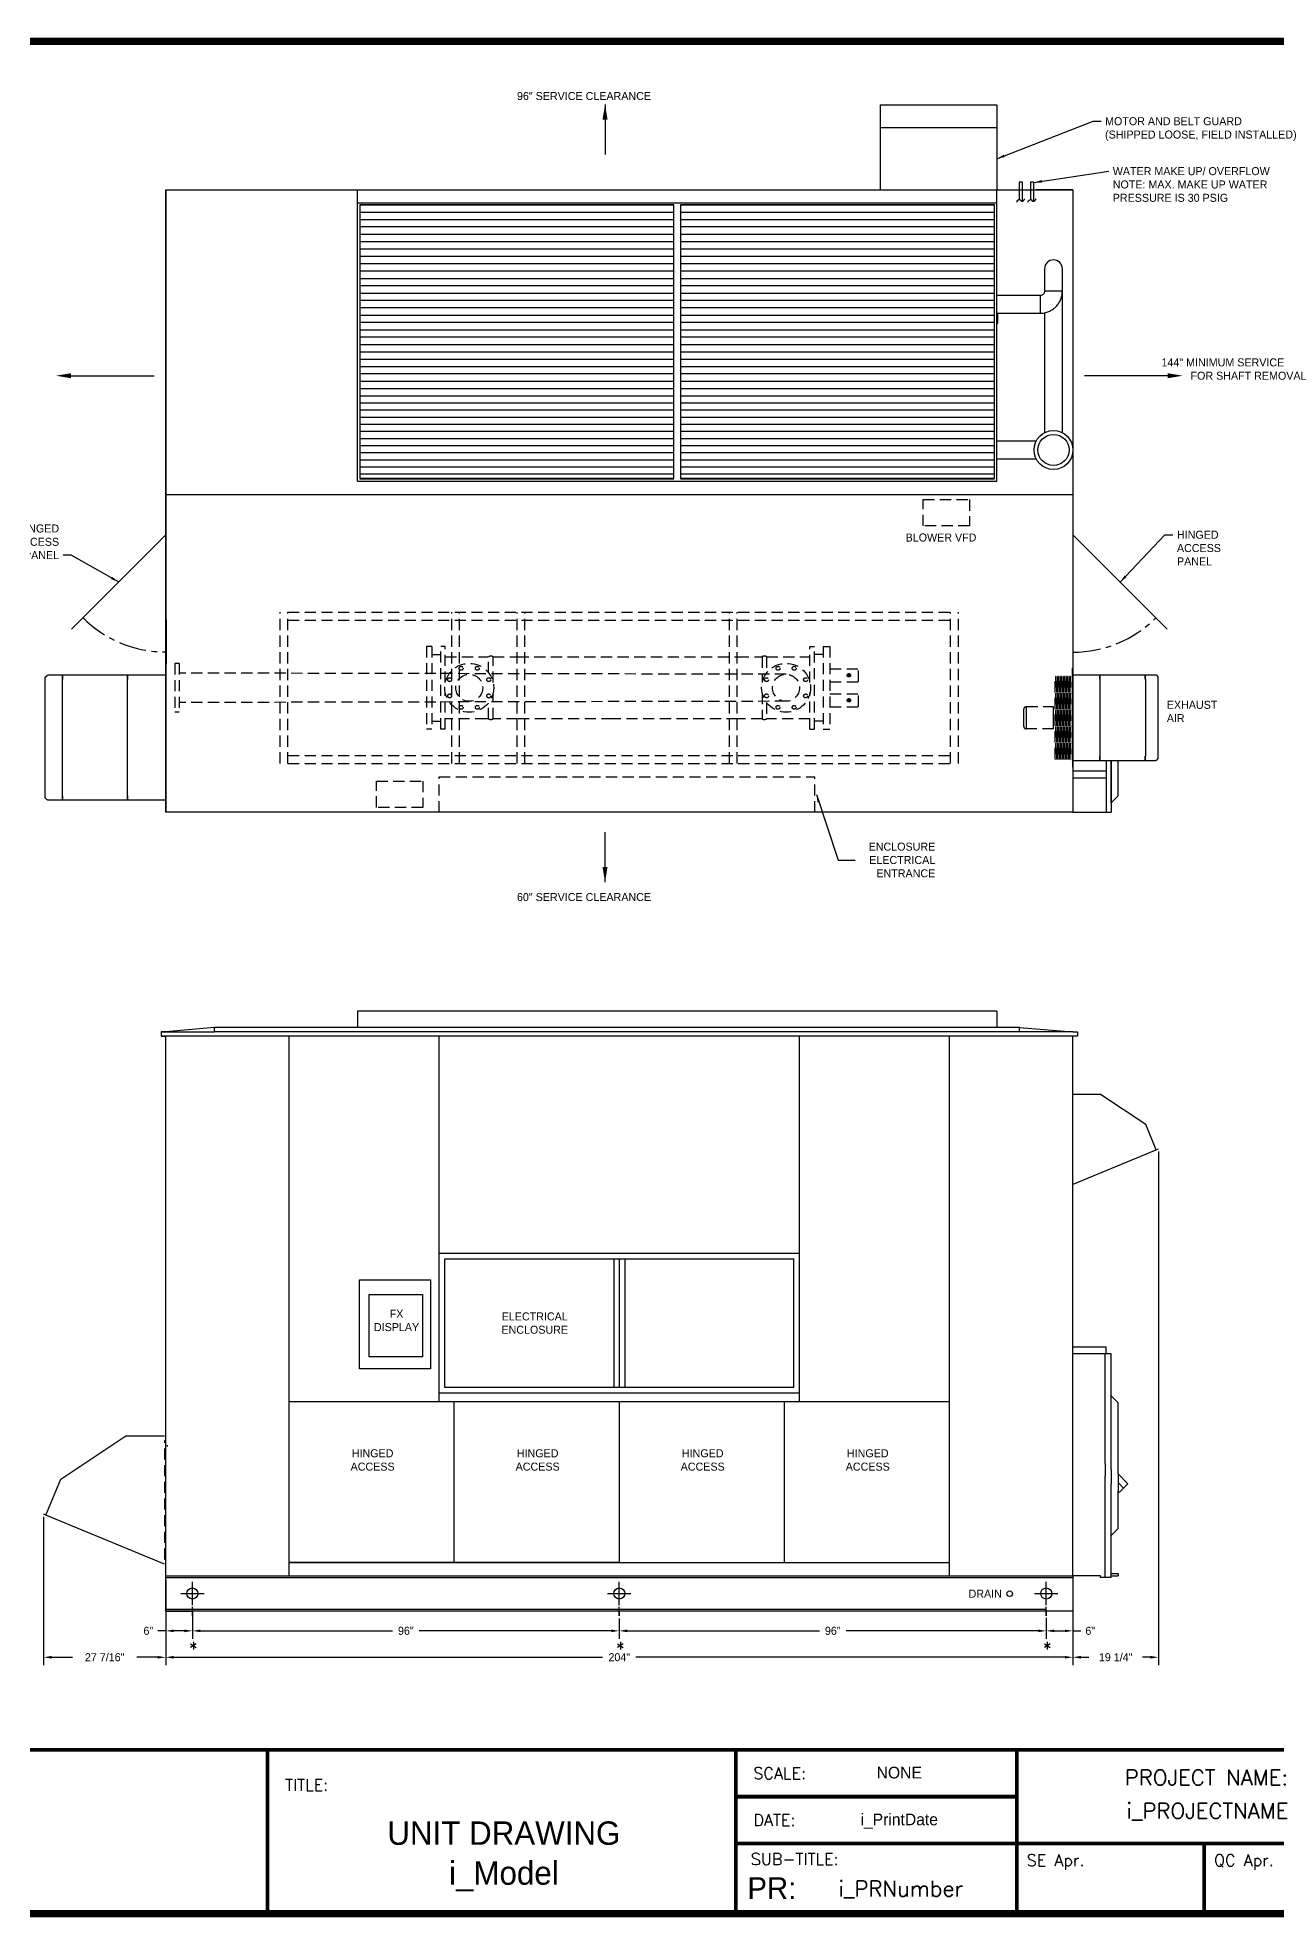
# Model space of a CAD drawing. Header units: inches. Extents: x -288 to 406, y -142 to 296.
# Drawn here: x -54.5 to 224, y -132.7 to 290.2 of the extents above; entities that cross this region are included whole.
import ezdxf
from ezdxf.enums import TextEntityAlignment as Align

# ---------------------------------------------------------------- set-up
doc = ezdxf.new("R2010")
doc.units = ezdxf.units.IN
doc.header["$MEASUREMENT"] = 0
doc.linetypes.add('CENTER', pattern=[2, 1.25, -0.25, 0.25, -0.25])
doc.linetypes.add('HIDDEN', pattern=[0.375, 0.25, -0.125])
doc.layers.get('0').update_dxf_attribs({"color": 10})
doc.layers.get('Defpoints').update_dxf_attribs({"color": 10})
doc.styles.add('ROMANS', font='romans.shx', dxfattribs={"height": 0.125})
doc.styles.add('SIMPLEX', font='SIMPLEX')
doc.dimstyles.get("Standard").update_dxf_attribs({"dimscale": 10, "dimtxt": 0.18, "dimasz": 0.18, "dimexe": 0.18, "dimexo": 0.0625, "dimgap": 0.09, "dimtad": 0, "dimtih": 1, "dimtoh": 1, "dimdec": 4, "dimzin": 0, "dimdsep": 46, "dimlunit": 5, "dimtxsty": 'Standard', "dimcen": -0.2, "dimadec": 0, "dimazin": 0, "dimtfac": 1, "dimtdec": 4, "dimtofl": 0, "dimtmove": 0, "dimatfit": 3, "dimfxl": 1, "dimfrac": 2, "dimtolj": 1, "dimtzin": 0, "dimarcsym": 0})

# ---------------------------------------------------------------- blocks, each defined once
blk = doc.blocks.new('*D4')
at = {"color": 0, "lineweight": -2, "ltscale": 5}
for p, q in [((-25.73, -65.04), (-25.73, -69.99)), ((-19.73, -64.04), (-19.73, -69.99)), ((-25.73, -68.19), (-27.53, -68.19)), ((-21.53, -68.19), (-23.93, -68.19))]:
    blk.add_line(p, q, dxfattribs=at)
at = {"color": 0, "ltscale": 5}
for points in [[(-23.93, -67.89), (-23.93, -68.49), (-25.73, -68.19)], [(-21.53, -67.89), (-21.53, -68.49), (-19.73, -68.19)]]:
    blk.add_solid(points, dxfattribs=at)
at = {"layer": 'Defpoints', "color": 0, "ltscale": 5}
for p in [(-19.73, -63.41), (-25.73, -64.41), (-25.73, -68.19)]:
    blk.add_point(p, dxfattribs=at)
at = {"color": 0, "ltscale": 5, "insert": (-29.63, -68.19), "char_height": 1.8, "attachment_point": 5}
blk.add_mtext('\\A1;6"', dxfattribs=at)
blk = doc.blocks.new('*D5')
at = {"color": 0, "lineweight": -2, "ltscale": 5}
for p, q in [((-19.73, -64.41), (-19.73, -69.99)), ((76.27, -65.41), (76.27, -69.99)), ((-17.93, -68.19), (25.27, -68.19)), ((74.47, -68.19), (31.27, -68.19))]:
    blk.add_line(p, q, dxfattribs=at)
at = {"color": 0, "ltscale": 5}
for points in [[(-17.93, -67.89), (-17.93, -68.49), (-19.73, -68.19)], [(74.47, -67.89), (74.47, -68.49), (76.27, -68.19)]]:
    blk.add_solid(points, dxfattribs=at)
at = {"layer": 'Defpoints', "color": 0, "ltscale": 5}
for p in [(-19.73, -63.79), (76.27, -64.79), (76.27, -68.19)]:
    blk.add_point(p, dxfattribs=at)
at = {"color": 0, "ltscale": 5, "insert": (28.27, -68.19), "char_height": 1.8, "attachment_point": 5}
blk.add_mtext('\\A1;96"', dxfattribs=at)
blk = doc.blocks.new('*D6')
at = {"color": 0, "lineweight": -2, "ltscale": 5}
for p, q in [((76.27, -66.04), (76.27, -69.99)), ((172.27, -65.27), (172.27, -69.99)), ((78.07, -68.19), (121.27, -68.19)), ((170.47, -68.19), (127.27, -68.19))]:
    blk.add_line(p, q, dxfattribs=at)
at = {"color": 0, "ltscale": 5}
for points in [[(78.07, -67.89), (78.07, -68.49), (76.27, -68.19)], [(170.47, -67.89), (170.47, -68.49), (172.27, -68.19)]]:
    blk.add_solid(points, dxfattribs=at)
at = {"layer": 'Defpoints', "color": 0, "ltscale": 5}
for p in [(76.27, -65.41), (172.27, -64.64), (172.27, -68.19)]:
    blk.add_point(p, dxfattribs=at)
at = {"color": 0, "ltscale": 5, "insert": (124.27, -68.19), "char_height": 1.8, "attachment_point": 5}
blk.add_mtext('\\A1;96"', dxfattribs=at)
blk = doc.blocks.new('*D7')
at = {"color": 0, "lineweight": -2, "ltscale": 5}
for p, q in [((172.27, -66.04), (172.27, -69.99)), ((178.27, -64.41), (178.27, -69.99)), ((174.07, -68.19), (176.47, -68.19)), ((178.27, -68.19), (180.07, -68.19))]:
    blk.add_line(p, q, dxfattribs=at)
at = {"color": 0, "ltscale": 5}
for points in [[(174.07, -67.89), (174.07, -68.49), (172.27, -68.19)], [(176.47, -67.89), (176.47, -68.49), (178.27, -68.19)]]:
    blk.add_solid(points, dxfattribs=at)
at = {"layer": 'Defpoints', "color": 0, "ltscale": 5}
for p in [(172.27, -65.41), (178.27, -63.79), (178.27, -68.19)]:
    blk.add_point(p, dxfattribs=at)
at = {"color": 0, "ltscale": 5, "insert": (182.17, -68.19), "char_height": 1.8, "attachment_point": 5}
blk.add_mtext('\\A1;6"', dxfattribs=at)
blk = doc.blocks.new('*D8')
at = {"color": 0, "lineweight": -2, "ltscale": 5}
for p, q in [((-25.73, -64.41), (-25.73, -75.93)), ((178.27, -65.04), (178.27, -75.93)), ((-23.93, -74.13), (72.52, -74.13)), ((176.47, -74.13), (80.02, -74.13))]:
    blk.add_line(p, q, dxfattribs=at)
at = {"color": 0, "ltscale": 5}
for points in [[(-23.93, -73.83), (-23.93, -74.43), (-25.73, -74.13)], [(176.47, -73.83), (176.47, -74.43), (178.27, -74.13)]]:
    blk.add_solid(points, dxfattribs=at)
at = {"layer": 'Defpoints', "color": 0, "ltscale": 5}
for p in [(-25.73, -63.79), (178.27, -64.41), (-25.73, -74.13)]:
    blk.add_point(p, dxfattribs=at)
at = {"color": 0, "ltscale": 5, "insert": (76.27, -74.13), "char_height": 1.8, "attachment_point": 5}
blk.add_mtext('\\A1;204"', dxfattribs=at)
blk = doc.blocks.new('*D27')
at = {"color": 0, "lineweight": -2, "ltscale": 5}
for p, q in [((-53.17, -42.56), (-53.17, -75.93)), ((-25.73, -56.79), (-25.73, -75.93)), ((-51.37, -74.13), (-46.65, -74.13)), ((-27.53, -74.13), (-32.25, -74.13))]:
    blk.add_line(p, q, dxfattribs=at)
at = {"color": 0, "ltscale": 5}
for points in [[(-51.37, -73.83), (-51.37, -74.43), (-53.17, -74.13)], [(-27.53, -73.83), (-27.53, -74.43), (-25.73, -74.13)]]:
    blk.add_solid(points, dxfattribs=at)
at = {"layer": 'Defpoints', "color": 0, "ltscale": 5}
for p in [(-53.17, -41.93), (-25.73, -56.16), (-25.73, -74.13)]:
    blk.add_point(p, dxfattribs=at)
at = {"color": 0, "ltscale": 5, "insert": (-39.45, -74.13), "char_height": 1.8, "attachment_point": 5}
blk.add_mtext('\\A1;27 7/16"', dxfattribs=at)
blk = doc.blocks.new('*D28')
at = {"color": 0, "lineweight": -2, "ltscale": 5}
for p, q in [((197.51, 39.63), (197.51, -75.93)), ((178.27, -56.79), (178.27, -75.93)), ((180.07, -74.13), (181.89, -74.13)), ((195.71, -74.13), (193.89, -74.13))]:
    blk.add_line(p, q, dxfattribs=at)
at = {"color": 0, "ltscale": 5}
for points in [[(180.07, -73.83), (180.07, -74.43), (178.27, -74.13)], [(195.71, -73.83), (195.71, -74.43), (197.51, -74.13)]]:
    blk.add_solid(points, dxfattribs=at)
at = {"layer": 'Defpoints', "color": 0, "ltscale": 5}
for p in [(197.51, 40.26), (178.27, -56.16), (178.27, -74.13)]:
    blk.add_point(p, dxfattribs=at)
at = {"color": 0, "ltscale": 5, "insert": (187.89, -74.13), "char_height": 1.8, "attachment_point": 5}
blk.add_mtext('\\A1;19 1/4"', dxfattribs=at)

msp = doc.modelspace()

# ---------------------------------------------------------------- linework, layer by layer
at = {"color": 1, "linetype": 'Continuous'}
for p, q in [((134.91568, 275.0892), (134.91568, 269.9982)), ((134.91568, 275.0892), (161.16568, 275.0892)), ((161.16568, 275.0892), (161.16568, 269.9982)), ((134.91568, 269.9982), (161.16568, 269.9982)), ((134.91568, 269.9982), (134.91568, 255.9642)), ((161.16568, 269.9982), (161.16568, 255.9642)), ((17.41568, 255.9642), (161.16568, 255.9642)), ((17.41568, 253.0892), (17.41568, 255.9642)), ((161.16568, 253.0892), (161.16568, 255.9642)), ((17.41568, 250.8392), (17.41568, 253.0892)), ((17.41568, 253.0892), (161.16568, 253.0892)), ((17.43168, 250.8392), (17.41568, 250.8392)), ((17.41568, 209.5892), (17.41568, 250.8392)), ((17.43168, 209.5892), (17.43168, 250.8392)), ((88.54068, 252.5892), (17.91568, 252.5892)), ((17.91568, 252.5892), (17.91568, 191.02184)), ((88.54068, 252.51906), (17.91568, 252.51906)), ((88.54068, 250.91906), (17.91568, 250.91906)), ((88.54068, 191.02184), (88.54068, 252.5892)), ((160.66568, 252.5892), (90.04068, 252.5892)), ((90.04068, 252.5892), (90.04068, 191.02184)), ((160.66568, 252.51906), (90.04068, 252.51906)), ((160.66568, 250.91906), (90.04068, 250.91906)), ((160.66568, 191.02184), (160.66568, 252.5892)), ((161.14968, 250.8392), (161.16568, 250.8392)), ((161.14968, 209.5892), (161.14968, 250.8392)), ((161.16568, 250.8392), (161.16568, 253.0892)), ((161.16568, 209.5892), (161.16568, 250.8392)), ((88.54068, 249.23017), (17.91568, 249.23017)), ((88.54068, 247.63017), (17.91568, 247.63017)), ((88.54068, 245.94128), (17.91568, 245.94128)), ((160.66568, 249.23017), (90.04068, 249.23017)), ((160.66568, 247.63017), (90.04068, 247.63017)), ((160.66568, 245.94128), (90.04068, 245.94128)), ((88.54068, 244.25239), (17.91568, 244.25239)), ((88.54068, 242.65239), (17.91568, 242.65239)), ((160.66568, 244.25239), (90.04068, 244.25239)), ((160.66568, 242.65239), (90.04068, 242.65239)), ((88.54068, 240.96351), (17.91568, 240.96351)), ((88.54068, 239.36351), (17.91568, 239.36351)), ((88.54068, 237.67462), (17.91568, 237.67462)), ((160.66568, 240.96351), (90.04068, 240.96351)), ((160.66568, 239.36351), (90.04068, 239.36351)), ((160.66568, 237.67462), (90.04068, 237.67462)), ((171.89968, 238.23012), (171.89968, 235.23012)), ((175.89968, 235.23012), (175.89968, 238.23012)), ((88.54068, 235.98573), (17.91568, 235.98573)), ((88.54068, 234.38573), (17.91568, 234.38573)), ((88.54068, 232.69684), (17.91568, 232.69684)), ((160.66568, 235.98573), (90.04068, 235.98573)), ((160.66568, 234.38573), (90.04068, 234.38573)), ((160.66568, 232.69684), (90.04068, 232.69684)), ((171.89968, 235.23012), (171.89968, 233.23012)), ((171.89968, 233.23012), (175.89976, 233.23012)), ((175.89968, 233.23012), (175.89968, 235.23012)), ((175.89968, 201.35532), (175.89968, 233.23012)), ((88.54068, 231.09684), (17.91568, 231.09684)), ((88.54068, 229.40795), (17.91568, 229.40795)), ((160.66568, 231.09684), (90.04068, 231.09684)), ((160.66568, 229.40795), (90.04068, 229.40795)), ((170.91568, 232.2142), (161.16568, 232.2142)), ((170.91568, 232.2142), (170.91568, 228.21412)), ((88.54068, 227.71906), (17.91568, 227.71906)), ((88.54068, 226.11906), (17.91568, 226.11906)), ((88.54068, 224.43017), (17.91568, 224.43017)), ((160.66568, 227.71906), (90.04068, 227.71906)), ((160.66568, 226.11906), (90.04068, 226.11906)), ((160.66568, 224.43017), (90.04068, 224.43017)), ((161.16568, 228.2142), (170.91568, 228.2142)), ((161.41568, 227.9642), (161.16568, 227.9642)), ((161.16568, 225.9642), (161.41568, 225.9642)), ((161.41568, 225.9642), (161.41568, 227.9642)), ((171.89968, 228.31575), (171.89968, 201.35527)), ((88.54068, 222.83017), (17.91568, 222.83017)), ((88.54068, 221.14128), (17.91568, 221.14128)), ((160.66568, 222.83017), (90.04068, 222.83017)), ((160.66568, 221.14128), (90.04068, 221.14128)), ((88.54068, 219.45239), (17.91568, 219.45239)), ((88.54068, 217.85239), (17.91568, 217.85239)), ((88.54068, 216.16351), (17.91568, 216.16351)), ((160.66568, 219.45239), (90.04068, 219.45239)), ((160.66568, 217.85239), (90.04068, 217.85239)), ((160.66568, 216.16351), (90.04068, 216.16351)), ((88.54068, 214.56351), (17.91568, 214.56351)), ((88.54068, 212.87462), (17.91568, 212.87462)), ((160.66568, 214.56351), (90.04068, 214.56351)), ((160.66568, 212.87462), (90.04068, 212.87462)), ((17.43168, 209.5892), (17.41568, 209.5892)), ((17.41568, 190.4642), (17.41568, 209.5892)), ((88.54068, 211.18573), (17.91568, 211.18573)), ((88.54068, 209.58573), (17.91568, 209.58573)), ((88.54068, 207.98573), (17.91568, 207.98573)), ((160.66568, 211.18573), (90.04068, 211.18573)), ((160.66568, 209.58573), (90.04068, 209.58573)), ((160.66568, 207.98573), (90.04068, 207.98573)), ((161.14968, 209.5892), (161.16568, 209.5892)), ((161.16568, 190.4642), (161.16568, 209.5892)), ((88.54068, 206.38573), (17.91568, 206.38573)), ((88.54068, 204.78573), (17.91568, 204.78573)), ((88.54068, 203.18573), (17.91568, 203.18573)), ((160.66568, 206.38573), (90.04068, 206.38573)), ((160.66568, 204.78573), (90.04068, 204.78573)), ((160.66568, 203.18573), (90.04068, 203.18573)), ((88.54068, 201.58573), (17.91568, 201.58573)), ((88.54068, 199.98573), (17.91568, 199.98573)), ((160.66568, 201.58573), (90.04068, 201.58573)), ((160.66568, 199.98573), (90.04068, 199.98573)), ((170.00863, 199.4642), (161.16568, 199.4642)), ((88.54068, 198.38573), (17.91568, 198.38573)), ((88.54068, 196.78573), (17.91568, 196.78573)), ((88.54068, 195.18573), (17.91568, 195.18573)), ((160.66568, 198.38573), (90.04068, 198.38573)), ((160.66568, 196.78573), (90.04068, 196.78573)), ((160.66568, 195.18573), (90.04068, 195.18573)), ((161.16568, 195.4642), (170.00863, 195.4642)), ((17.41568, 190.4642), (161.16568, 190.4642)), ((88.54068, 193.58573), (17.91568, 193.58573)), ((88.54068, 191.98573), (17.91568, 191.98573)), ((88.54068, 191.02184), (17.91568, 191.02184)), ((17.91568, 190.9642), (88.54068, 190.9642)), ((160.66568, 193.58573), (90.04068, 193.58573)), ((160.66568, 191.98573), (90.04068, 191.98573)), ((160.66568, 191.02184), (90.04068, 191.02184)), ((90.04068, 190.9642), (160.66568, 190.9642))]:
    msp.add_line(p, q, dxfattribs=at)
at = {"color": 1, "ltscale": 5}
for p, q in [((-25.72528, 115.9642), (-25.72528, 255.9642)), ((-25.72528, 255.9642), (178.27472, 255.9642)), ((-25.72528, 255.9642), (-25.72528, 115.9642)), ((166.95364, 255.9642), (168.74642, 255.9642)), ((166.95364, 255.9642), (168.74642, 255.9642)), ((178.27472, 255.9642), (170.02472, 255.9642)), ((178.27472, 255.9642), (178.27472, 115.9642)), ((-25.72528, 187.4642), (178.27472, 187.4642)), ((-25.72528, 178.39009), (-46.93848, 157.17689)), ((178.27472, 178.3392), (199.48792, 157.126)), ((-25.53778, 149.31915), (-25.53778, 159.31915)), ((178.21847, 146.93903), (178.21847, 148.37553)), ((178.21847, 148.37553), (178.28097, 148.37553)), ((178.28097, 146.93903), (178.28097, 148.37553)), ((178.28197, 148.37553), (178.28197, 146.93803)), ((-52.79222, 146.31928), (-52.38895, 146.75578)), ((-52.79222, 119.19228), (-52.79222, 146.31928)), ((-52.38895, 146.75578), (-52.33213, 146.75578)), ((-25.60128, 146.81828), (-52.27347, 146.81828)), ((-48.96391, 119.69328), (-48.96391, 145.81828)), ((-48.96355, 119.69328), (-48.96355, 145.81828)), ((-48.91504, 146.75478), (-48.91504, 145.81828)), ((-48.91467, 146.75478), (-48.91504, 146.75478)), ((-48.91504, 145.81828), (-48.91467, 145.81828)), ((-48.91467, 145.81828), (-48.91467, 146.75478)), ((-34.33508, 119.69328), (-34.33508, 145.81828)), ((-34.33453, 119.69328), (-34.33453, 145.81828)), ((-34.31673, 146.75478), (-34.31673, 145.81828)), ((-34.31618, 146.75478), (-34.31618, 146.75578)), ((-34.31618, 145.81828), (-34.31618, 146.75478)), ((178.28097, 146.93903), (178.21847, 146.93903)), ((178.21847, 146.93903), (178.21847, 127.56203)), ((178.28197, 146.93803), (178.28197, 146.87553)), ((178.28197, 146.87553), (196.87021, 146.87553)), ((178.28197, 146.87453), (184.34259, 146.87453)), ((184.34259, 146.87453), (184.34259, 146.87553)), ((184.34259, 145.93803), (184.34259, 146.87453)), ((184.34314, 146.87453), (194.52717, 146.87453)), ((184.34314, 146.87453), (184.34314, 145.93803)), ((184.36094, 145.93803), (184.36094, 128.56303)), ((184.36149, 145.93803), (184.36149, 128.56303)), ((194.52717, 145.93803), (194.52717, 146.87453)), ((194.52717, 146.87453), (194.52754, 146.87453)), ((194.52754, 145.93803), (194.52717, 145.93803)), ((194.52754, 146.87453), (196.87114, 146.87453)), ((194.52754, 146.87453), (194.52754, 145.93803)), ((194.57604, 145.93803), (194.57604, 128.56303)), ((194.57641, 145.93803), (194.57641, 128.56303)), ((196.87114, 146.87453), (196.92888, 146.87453)), ((196.92887, 146.87553), (196.9857, 146.87553)), ((196.9857, 146.87553), (197.38897, 146.43903)), ((197.38897, 146.43903), (197.38897, 128.06203)), ((178.28097, 127.56203), (178.21847, 127.56203)), ((178.21847, 127.56203), (178.21847, 126.12553)), ((178.28097, 127.56203), (178.28097, 126.12553)), ((178.28197, 127.62653), (184.34259, 127.62653)), ((178.28197, 127.56303), (178.28197, 127.62553)), ((178.28197, 127.62553), (196.87021, 127.62553)), ((178.28197, 127.56303), (178.28197, 126.12553)), ((184.34259, 128.56303), (184.34259, 127.62653)), ((184.34259, 127.62653), (184.34259, 127.62553)), ((184.34314, 127.62653), (184.34314, 128.56303)), ((184.34314, 127.62653), (194.52717, 127.62653)), ((194.52717, 128.56303), (194.52717, 127.62653)), ((194.52754, 128.56303), (194.52717, 128.56303)), ((194.52717, 127.62653), (194.52754, 127.62653)), ((194.52754, 127.62653), (194.52754, 128.56303)), ((194.52754, 127.62653), (196.87114, 127.62653)), ((196.87114, 127.62653), (196.92888, 127.62653)), ((196.9857, 127.62553), (196.92887, 127.62553)), ((197.38897, 128.06203), (196.9857, 127.62553)), ((178.21847, 126.12553), (178.28097, 126.12553)), ((-52.38895, 118.75578), (-52.79222, 119.19228)), ((-52.33213, 118.75578), (-52.38895, 118.75578)), ((-52.27439, 118.75678), (-52.33213, 118.75678)), ((-52.27347, 118.69328), (-52.27347, 118.75578)), ((-25.60128, 118.69328), (-52.27347, 118.69328)), ((-48.91504, 118.75678), (-48.91504, 119.69328)), ((-48.91504, 119.69328), (-48.91467, 119.69328)), ((-48.91467, 118.75678), (-48.91504, 118.75678)), ((-48.91467, 119.69328), (-48.91467, 118.75678)), ((-34.31673, 118.75678), (-34.31673, 119.69328)), ((-34.31618, 119.69328), (-34.31618, 118.75678)), ((-34.31618, 118.75678), (-34.31618, 118.75578)), ((178.27472, 115.9642), (-25.72528, 115.9642)), ((178.27472, 115.9642), (-25.72528, 115.9642)), ((-25.72528, 66.56886), (-26.72528, 66.56886)), ((-26.72528, 66.56886), (-26.72528, 65.56886)), ((-26.72528, 66.56886), (-14.72528, 66.56886)), ((-26.72528, 65.56886), (-25.72528, 65.56886)), ((179.27472, 65.56886), (-26.72528, 65.56886)), ((-14.72528, 67.56886), (-25.72528, 66.56886)), ((-25.72528, -55.78514), (-25.72528, 65.56886)), ((-14.72528, 66.56886), (-14.72528, 67.56886)), ((166.27472, 67.56886), (-14.72528, 67.56886)), ((166.27472, 66.56886), (-14.72528, 66.56886)), ((2.04833, -55.78514), (2.04833, 65.56886)), ((35.77472, -16.59207), (35.77472, 65.56886)), ((116.77472, -16.59207), (116.77472, 65.56886)), ((150.50111, -55.78514), (150.50111, 65.56886)), ((166.27472, 66.56886), (166.27472, 67.56886)), ((166.27472, 67.56886), (178.27472, 66.56886)), ((178.27472, 66.56886), (166.27472, 66.56886)), ((178.27472, 66.56886), (179.27472, 66.56886)), ((178.27472, -55.78514), (178.27472, 65.56886)), ((179.27472, 66.56886), (179.27472, 65.56886)), ((184.46134, 52.502), (178.40072, 52.502)), ((194.64537, 45.69724), (184.46134, 52.502)), ((196.98896, 40.0393), (194.64537, 45.69724)), ((178.33722, 32.3135), (196.98896, 40.0393)), ((197.10445, 40.08914), (197.50772, 40.25618)), ((35.77472, 16.78745), (116.77472, 16.78745)), ((37.02472, 15.53745), (115.52472, 15.53745)), ((37.02472, -13.46255), (37.02472, 15.53745)), ((75.02472, 15.53745), (75.02472, -13.46255)), ((76.27472, 15.53745), (76.27472, -13.46255)), ((77.52472, 15.53745), (77.52472, -13.46255)), ((115.52472, -13.46255), (115.52472, 15.53745)), ((116.77472, -13.46255), (116.77472, 15.53745)), ((2.04833, -16.59207), (150.50111, -16.59207)), ((116.77472, -14.71255), (35.77472, -14.71255)), ((115.52472, -13.46255), (37.02472, -13.46255)), ((-49.28912, -34.03867), (-34.69118, -24.28464)), ((-34.69118, -24.28464), (-25.97628, -24.28464)), ((-52.64847, -42.14885), (-49.28912, -34.03867)), ((-52.76395, -42.09902), (-53.16722, -41.93198)), ((-52.70713, -42.12455), (-52.64847, -42.14885)), ((-25.97628, -53.19684), (-52.64847, -42.14885)), ((2.04833, -52.78514), (150.50111, -52.78514)), ((-25.72528, -55.78514), (178.27472, -55.78514)), ((-25.72528, -63.78514), (-25.72528, -55.78514)), ((-25.72528, -56.16014), (178.27472, -56.16014)), ((178.27472, -55.78514), (178.27472, -63.78514)), ((172.27472, -63.41014), (-25.72528, -63.41014)), ((-19.72528, -64.78514), (-19.72528, -62.78514)), ((76.27472, -64.78514), (76.27472, -62.78514)), ((172.27472, -64.78514), (172.27472, -62.78514)), ((172.27472, -63.78514), (-25.72528, -63.78514)), ((-25.72528, -63.78514), (-19.72528, -63.78514)), ((-19.72528, -63.78514), (-19.72528, -64.78514)), ((76.27472, -63.78514), (76.27472, -64.78514)), ((178.27472, -63.78514), (172.27472, -63.78514)), ((172.27472, -63.78514), (172.27472, -64.78514))]:
    msp.add_line(p, q, dxfattribs=at)
at = {"color": 1, "linetype": 'HIDDEN', "ltscale": 10}
for p, q in [((0.02472, 126.9642), (0.02472, 160.9642)), ((1.77472, 160.9642), (150.77472, 160.9642)), ((1.77472, 126.9642), (1.77472, 160.9642)), ((38.59163, 126.9642), (38.59163, 160.9642)), ((40.34163, 126.9642), (40.34163, 160.9642)), ((53.27472, 126.9642), (53.27472, 160.9642)), ((55.02472, 126.9642), (55.02472, 160.9642)), ((101.02472, 126.9642), (101.02472, 160.9642)), ((102.77472, 126.9642), (102.77472, 160.9642)), ((150.77472, 126.9642), (150.77472, 160.9642)), ((152.52472, 126.9642), (152.52472, 160.9642)), ((1.77472, 159.2142), (150.77472, 159.2142)), ((34.14972, 153.2767), (32.89972, 153.2767)), ((32.89972, 153.2767), (32.89972, 134.6517)), ((34.14972, 153.2767), (34.14972, 134.6517)), ((36.14972, 134.6517), (36.14972, 153.2767)), ((37.14972, 153.2767), (36.14972, 153.2767)), ((37.14972, 145.11854), (37.14972, 153.2767)), ((119.14972, 153.2767), (120.14972, 153.2767)), ((119.14972, 145.11854), (119.14972, 153.2767)), ((120.14972, 134.6517), (120.14972, 153.2767)), ((122.14972, 153.2767), (123.64972, 153.2767)), ((122.14972, 153.2767), (122.14972, 134.6517)), ((123.64972, 153.2767), (123.64972, 134.6517)), ((-23.68029, 149.45489), (-23.68029, 138.45489)), ((-22.68029, 149.45489), (-23.68029, 149.45489)), ((-22.68029, 149.45489), (-22.68029, 138.45489)), ((34.14972, 151.4642), (36.14972, 151.4642)), ((37.14972, 150.9642), (46.89472, 150.9642)), ((46.89472, 147.30709), (46.89472, 150.9642)), ((47.89472, 150.9642), (53.39972, 150.9642)), ((47.89472, 145.16418), (47.89472, 150.9642)), ((53.39972, 150.9642), (102.89972, 150.9642)), ((102.89972, 150.9642), (108.40472, 150.9642)), ((108.40472, 150.9642), (108.40472, 145.16418)), ((109.40472, 150.9642), (109.40472, 147.30709)), ((109.40472, 150.9642), (119.14972, 150.9642)), ((122.14972, 151.4642), (120.14972, 151.4642)), ((123.64972, 148.2142), (130.02472, 148.2142)), ((130.02472, 145.3392), (130.02472, 148.2142)), ((113.77222, 146.9972), (-22.68029, 147.26739)), ((123.64972, 145.3392), (130.02472, 145.3392)), ((174.3091, 127.93452), (174.3091, 146.49702)), ((174.36535, 146.49702), (174.36535, 127.93452)), ((174.6466, 127.93452), (174.6466, 146.49702)), ((174.70285, 146.49702), (174.70285, 127.93452)), ((174.9841, 127.93452), (174.9841, 146.49702)), ((175.04035, 146.49702), (175.04035, 127.93452)), ((175.3216, 127.93452), (175.3216, 146.49702)), ((175.37785, 146.49702), (175.37785, 127.93452)), ((175.6591, 127.93452), (175.6591, 146.49702)), ((175.71535, 146.49702), (175.71535, 127.93452)), ((175.9966, 127.93452), (175.9966, 146.49702)), ((176.05285, 146.49702), (176.05285, 127.93452)), ((176.3341, 127.93452), (176.3341, 146.49702)), ((176.39035, 146.49702), (176.39035, 127.93452)), ((176.6716, 127.93452), (176.6716, 146.49702)), ((176.72785, 146.49702), (176.72785, 127.93452)), ((177.0091, 127.93452), (177.0091, 146.49702)), ((177.06535, 146.49702), (177.06535, 127.93452)), ((177.3466, 127.93452), (177.3466, 146.49702)), ((177.40285, 146.49702), (177.40285, 127.93452)), ((177.6841, 127.93452), (177.6841, 146.49702)), ((177.74035, 146.49702), (177.74035, 127.93452)), ((178.27472, 146.72202), (178.21847, 146.72202)), ((178.21847, 127.70952), (178.21847, 146.72202)), ((178.27472, 127.70952), (178.27472, 146.72202)), ((113.77222, 140.9312), (-22.68029, 140.64239)), ((37.14972, 134.6517), (37.14972, 142.80986)), ((46.89472, 136.9642), (46.89472, 140.62131)), ((47.89472, 136.9642), (47.89472, 142.76422)), ((108.40472, 142.76422), (108.40472, 136.9642)), ((109.40472, 140.62131), (109.40472, 136.9642)), ((119.14972, 134.6517), (119.14972, 142.80986)), ((123.64972, 142.5892), (130.02472, 142.5892)), ((123.64972, 139.7142), (130.02472, 139.7142)), ((130.02472, 139.7142), (130.02472, 142.5892)), ((167.86847, 139.7189), (173.94347, 139.7189)), ((167.86847, 137.21577), (167.86847, 139.7189)), ((173.94347, 137.21577), (173.94347, 139.7189)), ((-22.68029, 138.45489), (-23.68029, 138.45489)), ((34.14972, 136.4642), (36.14972, 136.4642)), ((46.36722, 136.9642), (37.14972, 136.9642)), ((46.89472, 136.9642), (45.83972, 136.9642)), ((53.39972, 136.9642), (47.89472, 136.9642)), ((74.77472, 136.9642), (53.39972, 136.9642)), ((102.89972, 136.9642), (74.77472, 136.9642)), ((108.40472, 136.9642), (102.89972, 136.9642)), ((110.45972, 136.9642), (109.40472, 136.9642)), ((119.14972, 136.9642), (110.45972, 136.9642)), ((122.14972, 136.4642), (120.14972, 136.4642)), ((167.19347, 139.0439), (167.19347, 137.21577)), ((167.19347, 137.21577), (167.19347, 135.38765)), ((167.86847, 134.71265), (167.86847, 137.21577)), ((173.94347, 134.71265), (173.94347, 137.21577)), ((178.21847, 137.21577), (178.21847, 137.25053)), ((178.21847, 137.21577), (178.21847, 137.21577)), ((34.14972, 134.6517), (32.89972, 134.6517)), ((37.14972, 134.6517), (36.14972, 134.6517)), ((119.14972, 134.6517), (120.14972, 134.6517)), ((122.14972, 134.6517), (123.64972, 134.6517)), ((173.94347, 134.71265), (167.86847, 134.71265)), ((1.77472, 128.7142), (150.77472, 128.7142)), ((1.77472, 126.9642), (150.77472, 126.9642)), ((178.27472, 127.70952), (178.21847, 127.70952)), ((35.77472, 123.9642), (120.27472, 123.9642)), ((35.77472, 115.9642), (35.77472, 123.9642)), ((120.27472, 115.9642), (120.27472, 123.9642)), ((-25.91278, -52.12889), (-25.91278, -25.37889)), ((-25.72528, -25.37889), (-25.91278, -25.37889)), ((-25.91278, -52.12889), (-25.91278, -25.37889)), ((-25.72528, -25.37889), (-25.91278, -25.37889)), ((-25.91278, -52.12889), (-25.91278, -25.37889)), ((-25.72528, -25.37889), (-25.91278, -25.37889)), ((-25.91278, -52.12889), (-25.91278, -25.37889)), ((-25.72528, -25.37889), (-25.91278, -25.37889)), ((-25.72528, -52.12889), (-25.72528, -25.37889)), ((-25.72528, -52.12889), (-25.72528, -25.37889)), ((-25.72528, -52.12889), (-25.72528, -25.37889)), ((-25.72528, -52.12889), (-25.72528, -25.37889)), ((-25.41278, -26.4176), (-25.41278, -26.72264)), ((-25.91278, -38.75389), (-25.91278, -38.71691)), ((-25.91278, -38.75389), (-25.91278, -38.71691)), ((-25.91278, -38.75389), (-25.91278, -38.71691)), ((-25.91278, -38.75389), (-25.91278, -38.75389)), ((-25.91278, -38.75389), (-25.91278, -38.75389)), ((-25.91278, -38.75389), (-25.91278, -38.75389)), ((-25.72528, -52.12889), (-25.91278, -52.12889)), ((-25.72528, -52.12889), (-25.91278, -52.12889)), ((-25.72528, -52.12889), (-25.91278, -52.12889)), ((-25.72528, -52.12889), (-25.91278, -52.12889)), ((36.97087, -55.777), (115.57857, -55.79328))]:
    msp.add_line(p, q, dxfattribs=at)
at = {"color": 1}
for p, q in [((185.74261, 127.62653), (185.74261, 115.9642)), ((186.85355, 127.62653), (186.85355, 115.9642)), ((186.85355, 118.09889), (186.85355, 127.62653)), ((188.42574, 119.67108), (188.42574, 127.62653)), ((185.74261, 125.17373), (178.27472, 125.17373)), ((185.74261, 123.60154), (178.27472, 123.60154)), ((188.42574, 119.67108), (186.85355, 118.09889)), ((178.27472, 115.9642), (186.85355, 115.9642)), ((185.74261, -4.34026), (178.27472, -4.34026)), ((186.85355, -5.86818), (178.27472, -5.86818)), ((185.50869, -30.50892), (185.50869, -5.86818)), ((185.74261, -5.86818), (185.74261, -4.34026)), ((186.85355, -31.85379), (186.85355, -5.86818)), ((188.42574, -16.8735), (186.85355, -15.30131)), ((188.42574, -32.8738), (188.42574, -16.8735)), ((185.50869, -30.50892), (185.50869, -33.28819)), ((185.50869, -56.17818), (185.50869, -33.28819)), ((186.85355, -31.85379), (186.85355, -35.19258)), ((190.64163, -35.08969), (188.42574, -32.8738)), ((188.42574, -32.8738), (188.42574, -36.76477)), ((186.85355, -56.17818), (186.85355, -35.19258)), ((189.66888, -36.06243), (188.42574, -34.81928)), ((188.42574, -45.17287), (188.42574, -36.76477)), ((188.69614, -37.03517), (188.42574, -36.76477)), ((190.64163, -35.08969), (188.69614, -37.03517)), ((188.42574, -45.17287), (186.85355, -46.74506)), ((-19.72528, -62.41014), (-19.72528, -57.16014)), ((76.27472, -62.41014), (76.27472, -57.16014)), ((172.27472, -62.41014), (172.27472, -57.16014)), ((184.49527, -55.78514), (178.27472, -55.78514)), ((184.49527, -56.17818), (184.49527, -55.78514)), ((186.85355, -56.17818), (184.49527, -56.17818)), ((186.85355, -55.31368), (188.42574, -55.31368)), ((186.85355, -55.78514), (188.42574, -55.78514)), ((188.42574, -55.31368), (188.42574, -55.78514)), ((-22.35028, -59.78514), (-17.10028, -59.78514)), ((73.64972, -59.78514), (78.89972, -59.78514)), ((169.64972, -59.78514), (174.89972, -59.78514))]:
    msp.add_line(p, q, dxfattribs=at)
at = {"ltscale": 5}
for p, q in [((120.58063, 119.9642), (125.51744, 105.22387)), ((125.51744, 105.22387), (129.31159, 105.22387)), ((161.16568, 71.19886), (17.41568, 71.19886)), ((17.41568, 71.19886), (17.41568, 67.56886)), ((161.16568, 71.19886), (161.16568, 67.56886)), ((17.82483, 10.77177), (33.82483, 10.77177)), ((17.82483, -9.22823), (17.82483, 10.77177)), ((33.82483, 10.77177), (33.82483, -7.22823)), ((20.04618, 7.47902), (32.04618, 7.47902)), ((20.04618, -6.52098), (20.04618, 7.47902)), ((32.04618, 7.47902), (32.04618, -6.52098)), ((32.04618, -6.52098), (20.04618, -6.52098)), ((33.82483, -7.22823), (33.82483, -9.22823)), ((33.82483, -9.22823), (17.82483, -9.22823)), ((39.16153, -52.78514), (39.16153, -16.59207)), ((76.27472, -16.59207), (76.27472, -52.78514)), ((113.38791, -52.78514), (113.38791, -16.59207)), ((76.27472, -52.78514), (2.04833, -52.78514))]:
    msp.add_line(p, q, dxfattribs=at)
at = {"lineweight": 30}
for p, q in [((-2.83248, -131.80891), (-2.83248, -94.95391)), ((102.46752, -94.95391), (313.06752, -94.95391)), ((102.46752, -131.80891), (102.46752, -94.95391)), ((165.64752, -94.95391), (165.64752, -131.80891)), ((165.64752, -105.48391), (102.46752, -105.48391)), ((313.06752, -116.01391), (102.46752, -116.01391)), ((207.76752, -116.01391), (207.76752, -131.80891))]:
    msp.add_line(p, q, dxfattribs=at)
at = {"const_width": 1.6848}
msp.add_lwpolyline([(-276.61248, -131.80891), (397.30752, -131.80891), (397.30752, 289.39109), (-276.61248, 289.39109), (-276.61248, -131.80891)], dxfattribs=at)
at = {"color": 1, "ltscale": 5}
for points in [[(73.06531, 275.19472), (73.06531, 263.91228)], [(166.95364, 253.44481), (166.95364, 257.74281), (166.22207, 257.74281), (166.22207, 253.81122)], [(166.95364, 253.44481), (166.95364, 257.74281), (166.22207, 257.74281), (166.22207, 253.81122)], [(169.47799, 253.44481), (169.47799, 257.74281), (168.74642, 257.74281), (168.74642, 253.81122)], [(169.47799, 253.44481), (169.47799, 257.74281), (168.74642, 257.74281), (168.74642, 253.81122)], [(-48.60176, 214.16788), (-28.32807, 214.16788)], [(201.1512, 214.16788), (180.87751, 214.16788)], [(73.06531, 100.2251), (73.06531, 111.50753)]]:
    msp.add_lwpolyline(points, dxfattribs=at)
at = {"color": 1, "linetype": 'HIDDEN', "ltscale": 10}
for points in [[(144.61353, 186.29326), (154.99331, 186.29326), (154.99331, 180.36628), (144.61353, 180.36628)], [(21.70357, 122.97664), (32.08335, 122.97664), (32.08335, 117.04966), (21.70357, 117.04966)]]:
    msp.add_lwpolyline(points, close=True, dxfattribs=at)
at = {"lineweight": 30, "const_width": 0.8424}
for points in [[(397.30752, -94.95391), (-108.13248, -94.95391), (-108.13248, -131.80891)], [(-2.83248, -94.95391), (-2.83248, -131.80891)], [(102.46752, -94.95391), (102.46752, -131.80891)], [(165.64752, -94.95391), (165.64752, -131.80891)], [(165.64752, -105.48391), (102.46752, -105.48391)], [(313.06752, -116.01391), (102.46752, -116.01391)], [(207.76752, -116.01391), (207.76752, -131.80891)]]:
    msp.add_lwpolyline(points, dxfattribs=at)
at = {"color": 1, "linetype": 'Continuous'}
for radius in [4.375, 3.5]:
    msp.add_circle((173.89972, 197.4642), radius, dxfattribs=at)
at = {"color": 1, "linetype": 'HIDDEN', "ltscale": 10}
for centre, radius in [((42.52722, 143.9642), 5.5), ((40.70922, 148.3522), 0.44), ((44.34522, 148.3522), 0.44), ((113.77222, 143.9642), 5.5), ((111.95422, 148.3522), 0.44), ((115.59022, 148.3522), 0.44), ((38.13922, 145.7822), 0.44), ((42.52722, 143.9642), 3.033), ((46.91722, 145.7822), 0.44), ((109.38422, 145.7822), 0.44), ((113.77222, 143.9642), 3.033), ((118.16222, 145.7822), 0.44), ((127.89972, 146.7767), 0.375), ((127.89972, 146.7767), 0.21875), ((38.13922, 142.1462), 0.44), ((40.70922, 139.5762), 0.44), ((44.34522, 139.5762), 0.44), ((46.91722, 142.1462), 0.44), ((109.38422, 142.1462), 0.44), ((111.95422, 139.5762), 0.44), ((115.59022, 139.5762), 0.44), ((118.16222, 142.1462), 0.44), ((127.89972, 141.1517), 0.375), ((127.89972, 141.1517), 0.21875)]:
    msp.add_circle(centre, radius, dxfattribs=at)
at = {"color": 1, "ltscale": 5}
for centre, radius in [((-19.72528, -59.78514), 1.25), ((76.27472, -59.78514), 1.25), ((172.27472, -59.78514), 1.25), ((164.05368, -59.83351), 0.625)]:
    msp.add_circle(centre, radius, dxfattribs=at)
at = {"color": 1, "linetype": 'Continuous'}
msp.add_arc((173.89968, 238.23012), 2, 0, 180, dxfattribs=at)
at = {"color": 1, "linetype": 'CENTER', "ltscale": 5}
for centre, start, end in [((-25.72528, 178.39009), 225, 270), ((178.27472, 178.3392), 270, 315)]:
    msp.add_arc(centre, 26.3684, start, end, dxfattribs=at)
at = {"color": 1, "linetype": 'HIDDEN', "ltscale": 10}
for centre, radius, start, end in [((47.39842, 150.0267), 1.0625, 61.9275032, 118.0725741), ((108.90021, 150.0239), 1.0653, 61.9425864, 117.718085), ((174.33722, 146.49702), 0.02813, 0, 180), ((174.67472, 146.49702), 0.02813, 0, 180), ((175.01222, 146.49702), 0.02813, 0, 180), ((175.34972, 146.49702), 0.02813, 0, 180), ((175.68722, 146.49702), 0.02813, 0, 180), ((176.02472, 146.49702), 0.02813, 0, 180), ((176.36222, 146.49702), 0.02813, 0, 180), ((176.69972, 146.49702), 0.02813, 0, 180), ((177.03722, 146.49702), 0.02813, 0, 180), ((177.37472, 146.49702), 0.02813, 0, 180), ((177.71222, 146.49702), 0.02813, 0, 180), ((167.86847, 139.0439), 0.675, 90, 180), ((47.39923, 137.9045), 1.0653, 241.9425937, 297.7180842), ((108.90021, 137.9045), 1.0653, 242.2819166, 298.0573994), ((167.86847, 135.38765), 0.675, 180, 270), ((174.33722, 127.93452), 0.02813, 180, 0), ((174.67472, 127.93452), 0.02813, 180, 0), ((175.01222, 127.93452), 0.02813, 180, 0), ((175.34972, 127.93452), 0.02813, 180, 0), ((175.68722, 127.93452), 0.02813, 180, 0), ((176.02472, 127.93452), 0.02813, 180, 0), ((176.36222, 127.93452), 0.02813, 180, 0), ((176.69972, 127.93452), 0.02813, 180, 0), ((177.03722, 127.93452), 0.02813, 180, 0), ((177.37472, 127.93452), 0.02813, 180, 0), ((177.71222, 127.93452), 0.02813, 180, 0)]:
    msp.add_arc(centre, radius, start, end, dxfattribs=at)
at = {"color": 1, "ltscale": 5}
for centre, radius, start, end in [((-52.27095, 146.75711), 0.06123, 92.3554853, 182.1760952), ((-48.91408, 146.75482), 0.000964, 92.3554853, 182.1760952), ((-48.91381, 146.75495), 0.000884, 110.6112167, 191.2782893), ((-34.31587, 146.75495), 0.000884, 110.6112172, 191.2782894), ((184.34227, 146.8747), 0.000884, 348.7217105, 69.3887829), ((194.52658, 146.87457), 0.000964, 357.8239048, 87.6445143), ((194.5263, 146.8747), 0.000884, 348.7217105, 69.3887829), ((196.87017, 146.87457), 0.000964, 357.8239048, 87.6445143), ((184.34227, 127.62636), 0.000884, 290.6112171, 11.2782895), ((194.52658, 127.6265), 0.000964, 272.3554857, 2.1760952), ((194.5263, 127.62636), 0.000884, 290.6112171, 11.2782895), ((196.87017, 127.6265), 0.000964, 272.3554857, 2.1760952), ((-52.27095, 118.75446), 0.06123, 177.8239048, 267.6445147), ((-52.27343, 118.75675), 0.000964, 177.8239048, 267.6445147), ((-48.91408, 118.75675), 0.000964, 177.8239048, 267.6445147), ((-48.91381, 118.75661), 0.000884, 168.7217107, 249.3887833), ((-34.31587, 118.75661), 0.000884, 168.7217106, 249.3887828)]:
    msp.add_arc(centre, radius, start, end, dxfattribs=at)
for points, knots in [([(165.65044, 253.19476), (165.62711, 253.49782), (166.32264, 254.13099), (166.77517, 253.11603), (167.33697, 253.699), (167.48563, 253.96115)], [0, 0, 0, 0, 0.911873942, 1.455399823, 2.359498146, 2.359498146, 2.359498146, 2.359498146]), ([(165.65044, 253.19476), (165.62711, 253.49782), (166.32264, 254.13099), (166.77517, 253.11603), (167.33697, 253.699), (167.48563, 253.96115)], [0, 0, 0, 0, 0.911873942, 1.455399823, 2.359498146, 2.359498146, 2.359498146, 2.359498146]), ([(168.17479, 253.19476), (168.15146, 253.49782), (168.84699, 254.13099), (169.29952, 253.11603), (169.86132, 253.699), (170.00998, 253.96115)], [0, 0, 0, 0, 0.911873942, 1.455399823, 2.359498146, 2.359498146, 2.359498146, 2.359498146]), ([(168.17479, 253.19476), (168.15146, 253.49782), (168.84699, 254.13099), (169.29952, 253.11603), (169.86132, 253.699), (170.00998, 253.96115)], [0, 0, 0, 0, 0.911873942, 1.455399823, 2.359498146, 2.359498146, 2.359498146, 2.359498146]), ([(178.21847, 146.93903), (178.21923, 146.93161), (178.22074, 146.91681), (178.23248, 146.89729), (178.24961, 146.88293), (178.26728, 146.8763), (178.27831, 146.87572), (178.28197, 146.87553)], [0, 0, 0, 0, 0.223049751, 0.445131334, 0.667212557, 0.889293597, 1, 1, 1, 1]), ([(178.21847, 127.56203), (178.21923, 127.56945), (178.22074, 127.58425), (178.23248, 127.60377), (178.24961, 127.61813), (178.26728, 127.62476), (178.27831, 127.62534), (178.28197, 127.62553)], [0, 0, 0, 0, 0.223049751, 0.445131334, 0.667212557, 0.889293597, 1, 1, 1, 1])]:
    msp.add_open_spline(points, degree=3, knots=knots, dxfattribs=at)
at = {"color": 1, "linetype": 'Continuous'}
for points, knots in [([(171.89968, 233.23012), (171.90027, 233.10267), (171.88335, 232.99629), (171.84515, 232.88847), (171.81397, 232.80045), (171.76862, 232.71148), (171.71396, 232.63338), (171.66728, 232.56668), (171.6138, 232.50792), (171.55167, 232.45543), (171.47455, 232.39028), (171.3841, 232.3348), (171.29323, 232.29499), (171.17589, 232.24359), (171.05784, 232.21833), (170.91568, 232.2142)], [0, 0, 0, 0, 0.222409477, 0.222409477, 0.222409477, 0.403964228, 0.403964228, 0.403964228, 0.559034791, 0.559034791, 0.559034791, 0.751497948, 0.751497948, 0.751497948, 1, 1, 1, 1]), ([(170.91568, 228.2142), (171.29564, 228.21749), (171.61082, 228.25283), (171.9416, 228.32482), (172.24706, 228.39129), (172.56582, 228.48902), (172.8618, 228.61419), (173.11322, 228.72051), (173.34819, 228.84664), (173.57676, 228.99242), (173.73914, 229.09598), (173.89828, 229.20945), (174.04878, 229.33058), (174.21775, 229.46658), (174.37582, 229.61224), (174.52449, 229.76954), (174.71918, 229.97553), (174.89774, 230.20149), (175.05555, 230.43603), (175.21628, 230.6749), (175.35548, 230.92267), (175.47229, 231.18881), (175.60416, 231.48924), (175.7075, 231.81309), (175.77849, 232.12432), (175.85976, 232.48065), (175.89862, 232.82044), (175.89968, 233.23012)], [0, 0, 0, 0, 0.132188095, 0.132188095, 0.132188095, 0.254254776, 0.254254776, 0.254254776, 0.357946984, 0.357946984, 0.357946984, 0.43161097, 0.43161097, 0.43161097, 0.514315633, 0.514315633, 0.514315633, 0.622621365, 0.622621365, 0.622621365, 0.732924826, 0.732924826, 0.732924826, 0.857441078, 0.857441078, 0.857441078, 1, 1, 1, 1])]:
    msp.add_open_spline(points, degree=3, knots=knots, dxfattribs=at)
at = {"color": 1, "ltscale": 5}
for points in [[(178.28097, 146.93903), (178.28197, 146.93803)], [(178.28097, 127.56203), (178.28197, 127.56303)]]:
    msp.add_open_spline(points, degree=1, dxfattribs=at)
for points in [[(73.63008, 271.80607), (73.06531, 275.19472), (72.50053, 271.80607)], [(-47.01311, 214.73266), (-50.40176, 214.16788), (-47.01311, 213.60311)], [(-48.60176, 214.46788), (-50.40176, 214.16788), (-48.60176, 213.86788)], [(199.56255, 213.60311), (202.9512, 214.16788), (199.56255, 214.73266)], [(201.1512, 214.46788), (202.9512, 214.16788), (201.1512, 213.86788)], [(120.84514, 118.15864), (120.58063, 119.9642), (121.41643, 118.34203)], [(72.50053, 103.61375), (73.06531, 100.2251), (73.63008, 103.61375)]]:
    msp.add_solid(points, dxfattribs=at)

# ---------------------------------------------------------------- texts
at = {"color": 1}
for s, p in [('96" SERVICE CLEARANCE', (53.26197, 276.19088)), ('144" MINIMUM SERVICE CLEARANCE', (198.19217, 216.26788)), ('FOR SHAFT REMOVAL', (204.72343, 213.26788)), ('60" SERVICE CLEARANCE', (53.26197, 95.99227))]:
    msp.add_text(s, height=1.8, dxfattribs=at).set_placement(p)
at = {"lineweight": 30, "style": 'SIMPLEX'}
for s, p in [('SCALE:', (106.41627, -101.53516)), ('TITLE:', (1.11627, -104.16766)), ('DATE:', (106.41627, -112.06516)), ('SUB-TITLE:', (105.84583, -120.85802)), ('SE Apr.', (167.88585, -121.10267)), ('QC Apr.', (210.00585, -121.10267))]:
    msp.add_text(s, height=2.6325, dxfattribs=at).set_placement(p)
at = {"lineweight": 30}
for s, height, p in [('NONE', 2.6325, (139.22482, -101.39607)), ('i_PrintDate', 2.6325, (139.22482, -111.92607)), ('UNIT DRAWING', 5.265, (50.31507, -116.32289)), ('i_Model', 5.265, (50.31507, -125.2963))]:
    msp.add_text(s, height=height, dxfattribs=at).set_placement(p, align=Align.CENTER)
at = {"lineweight": 30, "style": 'SIMPLEX'}
for s, p in [('PROJECT NAME:', (208.29629, -102.93892)), ('i_PROJECTNAME', (208.56211, -110.42173)), ('i_PRNumber', (139.59407, -127.93035))]:
    msp.add_text(s, height=3.49596, dxfattribs=at).set_placement(p, align=Align.CENTER)
at = {"lineweight": 30}
msp.add_text('PR:', height=4.935937, dxfattribs=at).set_placement((116.08017, -128.53862), align=Align.RIGHT)
at = {"color": 1, "ltscale": 5, "char_height": 1.8}
for s, insert, attachment_point in [('MOTOR AND BELT GUARD\\P(SHIPPED LOOSE, FIELD INSTALLED)', (185.5048, 272.3235), 1), ('MOTOR AND BELT GUARD\\P(SHIPPED LOOSE, FIELD INSTALLED)', (185.5048, 272.3235), 1), ('WATER MAKE UP/ OVERFLOW\\PNOTE: MAX. MAKE UP WATER\\PPRESSURE IS 30 PSIG', (187.23299, 261.09318), 1), ('HINGED\\PACCESS\\PPANEL', (-49.69366, 172.90471), 9), ('BLOWER VFD', (140.65798, 178.6721), 1), ('HINGED\\PACCESS\\PPANEL', (201.67184, 179.29971), 1), ('EXHAUST\\PAIR', (199.38995, 141.0337), 1), ('ENCLOSURE\\PELECTRICAL\\PENTRANCE', (147.31962, 101.30201), 9), ('FX\\PDISPLAY', (26.1818, 1.63438), 5), ('ELECTRICAL\\PENCLOSURE', (57.25793, 1.03745), 5), ('HINGED\\PACCESS', (20.79932, -29.75329), 5), ('HINGED\\PACCESS', (57.91251, -29.75329), 5), ('HINGED\\PACCESS', (95.02571, -29.75329), 5), ('HINGED\\PACCESS', (132.1389, -29.75329), 5), ('DRAIN', (162.29863, -60.73455), 9)]:
    msp.add_mtext(s, dxfattribs=dict(at, insert=insert, attachment_point=attachment_point))
at = {"color": 1, "char_height": 2.99066, "attachment_point": 4, "style": 'ROMANS'}
for insert in [(-20.50822, -72.15167), (75.49178, -72.15167), (171.49178, -72.15167)]:
    msp.add_mtext('*', dxfattribs=dict(at, insert=insert))

# ---------------------------------------------------------------- dimensions: what is measured, and where the dimension line sits
at = {"ltscale": 5}
for base, p1, p2, picture, middle in [((178.27472, -74.12821), (197.50772, 40.25618), (178.27472, -56.16014), '*D28', (187.89122, -74.12821)), ((-25.72528, -74.12821), (-53.16722, -41.93198), (-25.72528, -56.16014), '*D27', (-39.44625, -74.12821))]:
    dim = msp.add_linear_dim(base=base, p1=p1, p2=p2, dimstyle='Standard', override={"dimpost": '"'}, dxfattribs=at)
    dim.commit()
    dim.dimension.update_dxf_attribs({"geometry": picture, "text_midpoint": middle})
at = {"color": 1, "ltscale": 5}
for base, p1, p2, picture, middle in [((-25.72528, -68.18874), (-19.72528, -63.41014), (-25.72528, -64.41014), '*D4', (-29.62528, -68.18874)), ((-25.72528, -74.12821), (178.27472, -64.41014), (-25.72528, -63.78514), '*D8', (76.27472, -74.12821)), ((76.27472, -68.18874), (-19.72528, -63.78514), (76.27472, -64.78514), '*D5', (28.27472, -68.18874)), ((172.27472, -68.18874), (76.27472, -65.41014), (172.27472, -64.64091), '*D6', (124.27472, -68.18874)), ((178.27472, -68.18874), (172.27472, -65.41014), (178.27472, -63.78514), '*D7', (182.17472, -68.18874))]:
    dim = msp.add_linear_dim(base=base, p1=p1, p2=p2, dimstyle='Standard', override={"dimpost": '"'}, dxfattribs=at)
    dim.commit()
    dim.dimension.update_dxf_attribs({"geometry": picture, "text_midpoint": middle})

# ---------------------------------------------------------------- leaders
at = {"color": 1, "ltscale": 5, "annotation_type": 0, "has_hookline": 1}
for points, hookline_direction, text_width in [([(161.16568, 262.9812), (182.8048, 271.4235), (184.6048, 271.4235)], 0, 53.1), ([(161.16568, 262.9812), (182.8048, 271.4235), (184.6048, 271.4235)], 0, 53.1), ([(169.47523, 257.63497), (186.33299, 260.19318)], 1, 42.6), ([(188.88132, 167.7326), (198.97184, 178.39971), (200.77184, 178.39971)], 0, 10.2), ([(-36.33188, 167.78349), (-46.99366, 173.80471), (-48.79366, 173.80471)], 1, 10.2)]:
    msp.add_leader(points, dimstyle='Standard', override={"dimgap": 0.09, "dimtad": 0}, dxfattribs=dict(at, hookline_direction=hookline_direction, text_width=text_width))
at = {"color": 1, "ltscale": 5}
msp.add_leader([(169.47523, 257.63497), (186.33299, 260.19318)], dimstyle='Standard', override={"dimgap": 0.09, "dimtad": 0}, dxfattribs=at)

doc.saveas('drawing.dxf')
